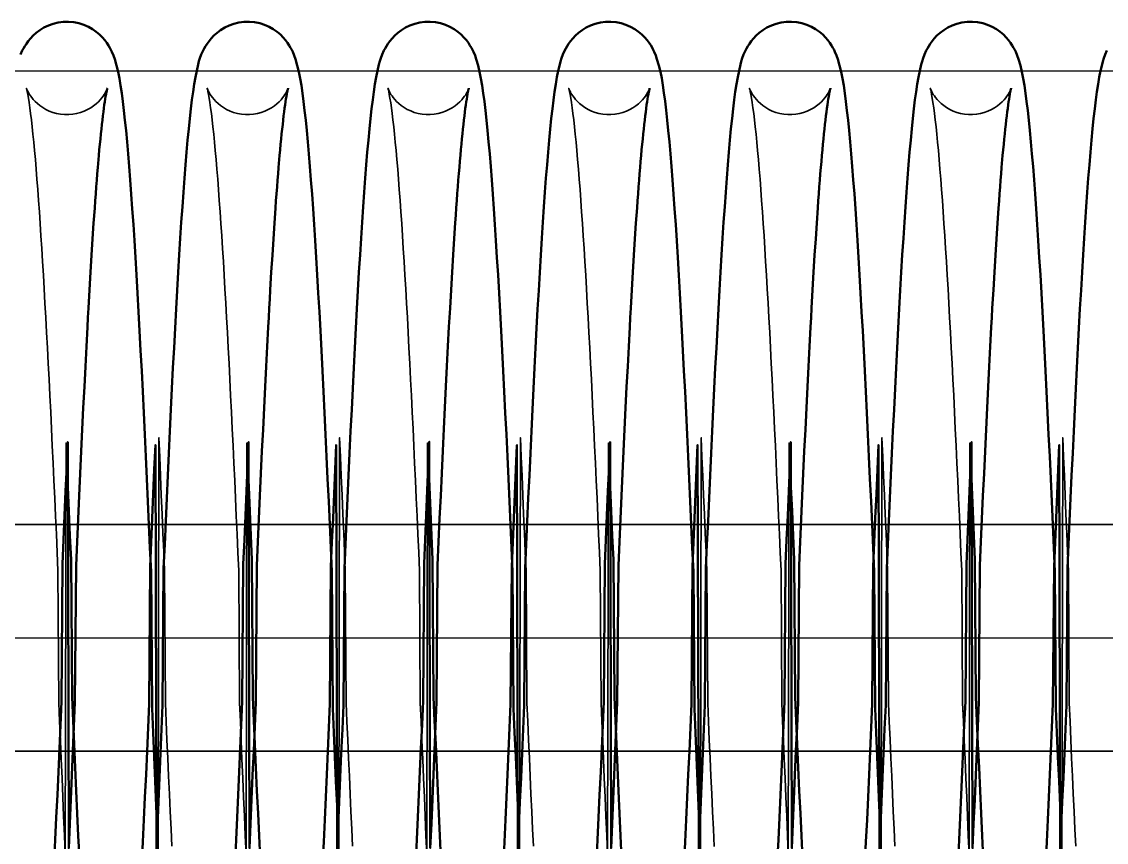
# Model space of a CAD drawing. Header units: millimetres. Extents: x 1448 to 104164, y -19509 to -89.
# Drawn here: x 59064.6 to 59160.3, y -3831.2 to -3758.8 of the extents above; entities that cross this region are included whole.
import ezdxf

# ---------------------------------------------------------------- set-up
doc = ezdxf.new("R2010")
doc.units = ezdxf.units.MM
doc.header["$LTSCALE"] = 60
doc.header["$MEASUREMENT"] = 0
doc.linetypes.add('CEN', pattern=[62, 60, -1, 0, -1])
doc.layers.get('0').update_dxf_attribs({"linetype": 'CONTINUOUS'})
doc.layers.add('cen', color=14, linetype='CONTINUOUS')
doc.layers.add('가려진 것(ISO)', color=7, linetype='CONTINUOUS', lineweight=35)
doc.layers.add('가시적인 것(ISO)', color=7, linetype='CONTINUOUS', lineweight=50)

# ---------------------------------------------------------------- blocks, each defined once
blk = doc.blocks.new('토션스프링 3')
at = {"layer": '가려진 것(ISO)', "flags": 128}
for points in [[(21461618.764, -50952857.63), (21461618.77, -50952857.647), (21461618.791, -50952857.704), (21461618.834, -50952857.807), (21461618.913, -50952857.966), (21461618.97, -50952858.07), (21461619.043, -50952858.191), (21461619.136, -50952858.328), (21461619.25, -50952858.48), (21461619.389, -50952858.646), (21461619.556, -50952858.822), (21461619.752, -50952859.003), (21461619.977, -50952859.182), (21461620.232, -50952859.355), (21461620.512, -50952859.514), (21461620.813, -50952859.654), (21461621.135, -50952859.77), (21461621.473, -50952859.86), (21461621.822, -50952859.922), (21461622.176, -50952859.952), (21461622.532, -50952859.949), (21461622.887, -50952859.915), (21461623.235, -50952859.851), (21461623.57, -50952859.758), (21461623.889, -50952859.638), (21461624.189, -50952859.495), (21461624.467, -50952859.334), (21461624.718, -50952859.161), (21461624.939, -50952858.981), (21461625.131, -50952858.801), (21461625.295, -50952858.625), (21461625.432, -50952858.459), (21461625.543, -50952858.309), (21461625.632, -50952858.174), (21461625.703, -50952858.056), (21461625.759, -50952857.954), (21461625.802, -50952857.869), (21461625.859, -50952857.742), (21461625.889, -50952857.667), (21461625.9, -50952857.633), (21461625.9, -50952857.635), (21461625.891, -50952857.667), (21461625.876, -50952857.726), (21461625.856, -50952857.808), (21461625.834, -50952857.911), (21461625.783, -50952858.173), (21461625.724, -50952858.505), (21461625.662, -50952858.901), (21461625.597, -50952859.352), (21461625.531, -50952859.857), (21461625.464, -50952860.413), (21461625.395, -50952861.021), (21461625.326, -50952861.678), (21461625.257, -50952862.381), (21461625.186, -50952863.131), (21461625.116, -50952863.924), (21461625.046, -50952864.759), (21461624.975, -50952865.637), (21461624.905, -50952866.559), (21461624.834, -50952867.522), (21461624.763, -50952868.527), (21461624.691, -50952869.571), (21461624.62, -50952870.652), (21461624.549, -50952871.77), (21461624.477, -50952872.923), (21461624.406, -50952874.109), (21461624.335, -50952875.328), (21461624.264, -50952876.578), (21461624.192, -50952877.861), (21461624.121, -50952879.178), (21461624.05, -50952880.526), (21461623.978, -50952881.903), (21461623.906, -50952883.309), (21461623.835, -50952884.741), (21461623.763, -50952886.197), (21461623.691, -50952887.677), (21461623.62, -50952889.177), (21461623.549, -50952890.697), (21461623.477, -50952892.234), (21461623.406, -50952893.791), (21461623.335, -50952895.368), (21461623.263, -50952896.964), (21461623.191, -50952898.577), (21461623.12, -50952900.205), (21461623.048, -50952911.846), (21461622.976, -50952913.499), (21461622.905, -50952915.16), (21461622.833, -50952916.829), (21461622.761, -50952918.502), (21461622.69, -50952920.179), (21461622.619, -50952921.858), (21461622.547, -50952923.543), (21461622.476, -50952925.233), (21461622.404, -50952888.925), (21461622.333, -50952890.618)], [(21461634.711, -50952857.63), (21461634.717, -50952857.647), (21461634.737, -50952857.704), (21461634.781, -50952857.807), (21461634.86, -50952857.966), (21461634.917, -50952858.07), (21461634.99, -50952858.191), (21461635.083, -50952858.328), (21461635.197, -50952858.48), (21461635.336, -50952858.647), (21461635.503, -50952858.823), (21461635.699, -50952859.003), (21461635.924, -50952859.182), (21461636.179, -50952859.355), (21461636.459, -50952859.514), (21461636.76, -50952859.654), (21461637.082, -50952859.77), (21461637.42, -50952859.86), (21461637.769, -50952859.922), (21461638.123, -50952859.952), (21461638.479, -50952859.949), (21461638.834, -50952859.915), (21461639.182, -50952859.851), (21461639.517, -50952859.758), (21461639.836, -50952859.638), (21461640.136, -50952859.494), (21461640.414, -50952859.334), (21461640.665, -50952859.161), (21461640.886, -50952858.981), (21461641.078, -50952858.8), (21461641.242, -50952858.625), (21461641.379, -50952858.459), (21461641.49, -50952858.309), (21461641.579, -50952858.174), (21461641.65, -50952858.056), (21461641.706, -50952857.954), (21461641.749, -50952857.869), (21461641.806, -50952857.742), (21461641.836, -50952857.667), (21461641.847, -50952857.633), (21461641.847, -50952857.635), (21461641.838, -50952857.667), (21461641.823, -50952857.726), (21461641.803, -50952857.808), (21461641.781, -50952857.911), (21461641.73, -50952858.173), (21461641.671, -50952858.505), (21461641.609, -50952858.901), (21461641.544, -50952859.352), (21461641.478, -50952859.857), (21461641.41, -50952860.414), (21461641.342, -50952861.021), (21461641.273, -50952861.678), (21461641.203, -50952862.381), (21461641.133, -50952863.131), (21461641.063, -50952863.924), (21461640.993, -50952864.759), (21461640.922, -50952865.637), (21461640.852, -50952866.559), (21461640.781, -50952867.523), (21461640.709, -50952868.527), (21461640.638, -50952869.571), (21461640.567, -50952870.652), (21461640.496, -50952871.77), (21461640.424, -50952872.923), (21461640.353, -50952874.109), (21461640.282, -50952875.328), (21461640.211, -50952876.578), (21461640.139, -50952877.861), (21461640.068, -50952879.178), (21461639.996, -50952880.526), (21461639.925, -50952881.903), (21461639.853, -50952883.309), (21461639.782, -50952884.741), (21461639.71, -50952886.198), (21461639.638, -50952887.677), (21461639.567, -50952889.177), (21461639.495, -50952890.697), (21461639.424, -50952892.234), (21461639.353, -50952893.791), (21461639.281, -50952895.368), (21461639.21, -50952896.964), (21461639.138, -50952898.577), (21461639.066, -50952900.205), (21461638.995, -50952911.847), (21461638.923, -50952913.499), (21461638.851, -50952915.16), (21461638.78, -50952916.829), (21461638.708, -50952918.502), (21461638.637, -50952920.179), (21461638.566, -50952921.858), (21461638.494, -50952923.543), (21461638.423, -50952925.233), (21461638.351, -50952888.925), (21461638.28, -50952890.618)], [(21461650.658, -50952857.63), (21461650.663, -50952857.647), (21461650.684, -50952857.704), (21461650.728, -50952857.807), (21461650.807, -50952857.966), (21461650.864, -50952858.07), (21461650.937, -50952858.191), (21461651.03, -50952858.328), (21461651.144, -50952858.481), (21461651.283, -50952858.647), (21461651.45, -50952858.823), (21461651.646, -50952859.003), (21461651.871, -50952859.182), (21461652.126, -50952859.355), (21461652.406, -50952859.514), (21461652.708, -50952859.654), (21461653.029, -50952859.77), (21461653.367, -50952859.86), (21461653.716, -50952859.922), (21461654.07, -50952859.952), (21461654.426, -50952859.949), (21461654.781, -50952859.915), (21461655.129, -50952859.851), (21461655.464, -50952859.758), (21461655.783, -50952859.638), (21461656.084, -50952859.494), (21461656.361, -50952859.333), (21461656.612, -50952859.16), (21461656.833, -50952858.981), (21461657.025, -50952858.8), (21461657.189, -50952858.624), (21461657.326, -50952858.459), (21461657.437, -50952858.309), (21461657.526, -50952858.174), (21461657.597, -50952858.056), (21461657.653, -50952857.954), (21461657.696, -50952857.869), (21461657.753, -50952857.742), (21461657.782, -50952857.667), (21461657.794, -50952857.633), (21461657.794, -50952857.635), (21461657.785, -50952857.667), (21461657.77, -50952857.726), (21461657.75, -50952857.808), (21461657.728, -50952857.911), (21461657.676, -50952858.173), (21461657.618, -50952858.505), (21461657.555, -50952858.901), (21461657.49, -50952859.352), (21461657.424, -50952859.857), (21461657.357, -50952860.414), (21461657.289, -50952861.021), (21461657.22, -50952861.678), (21461657.15, -50952862.381), (21461657.08, -50952863.131), (21461657.01, -50952863.924), (21461656.939, -50952864.759), (21461656.869, -50952865.637), (21461656.798, -50952866.559), (21461656.727, -50952867.523), (21461656.656, -50952868.527), (21461656.585, -50952869.571), (21461656.514, -50952870.652), (21461656.442, -50952871.77), (21461656.371, -50952872.923), (21461656.3, -50952874.109), (21461656.228, -50952875.328), (21461656.157, -50952876.578), (21461656.086, -50952877.861), (21461656.015, -50952879.178), (21461655.943, -50952880.526), (21461655.872, -50952881.904), (21461655.8, -50952883.309), (21461655.728, -50952884.741), (21461655.657, -50952886.198), (21461655.585, -50952887.677), (21461655.514, -50952889.177), (21461655.442, -50952890.697), (21461655.371, -50952892.234), (21461655.3, -50952893.79), (21461655.228, -50952895.368), (21461655.157, -50952896.964), (21461655.085, -50952898.577), (21461655.013, -50952900.205), (21461654.942, -50952911.847), (21461654.87, -50952913.499), (21461654.798, -50952915.16), (21461654.727, -50952916.828), (21461654.655, -50952918.502), (21461654.584, -50952920.179), (21461654.512, -50952921.858), (21461654.441, -50952923.543), (21461654.37, -50952925.233), (21461654.298, -50952888.925), (21461654.226, -50952890.618)], [(21461666.604, -50952857.63), (21461666.61, -50952857.647), (21461666.631, -50952857.704), (21461666.674, -50952857.809), (21461666.752, -50952857.972), (21461666.811, -50952858.076), (21461666.885, -50952858.196), (21461666.979, -50952858.332), (21461667.094, -50952858.484), (21461667.234, -50952858.651), (21461667.402, -50952858.828), (21461667.598, -50952859.008), (21461667.825, -50952859.187), (21461668.08, -50952859.359), (21461668.36, -50952859.518), (21461668.663, -50952859.658), (21461668.985, -50952859.773), (21461669.323, -50952859.862), (21461669.672, -50952859.923), (21461670.026, -50952859.952), (21461670.382, -50952859.949), (21461670.737, -50952859.914), (21461671.085, -50952859.849), (21461671.419, -50952859.755), (21461671.738, -50952859.634), (21461672.038, -50952859.49), (21461672.315, -50952859.329), (21461672.564, -50952859.156), (21461672.785, -50952858.976), (21461672.976, -50952858.796), (21461673.14, -50952858.62), (21461673.276, -50952858.455), (21461673.386, -50952858.305), (21461673.475, -50952858.171), (21461673.546, -50952858.053), (21461673.601, -50952857.952), (21461673.643, -50952857.867), (21461673.7, -50952857.741), (21461673.729, -50952857.666), (21461673.741, -50952857.633), (21461673.74, -50952857.635), (21461673.731, -50952857.668), (21461673.716, -50952857.727), (21461673.697, -50952857.809), (21461673.674, -50952857.912), (21461673.623, -50952858.175), (21461673.565, -50952858.507), (21461673.502, -50952858.903), (21461673.437, -50952859.355), (21461673.371, -50952859.859), (21461673.304, -50952860.416), (21461673.236, -50952861.024), (21461673.167, -50952861.681), (21461673.097, -50952862.385), (21461673.027, -50952863.134), (21461672.956, -50952863.927), (21461672.886, -50952864.763), (21461672.816, -50952865.641), (21461672.745, -50952866.563), (21461672.674, -50952867.527), (21461672.603, -50952868.531), (21461672.532, -50952869.575), (21461672.46, -50952870.656), (21461672.389, -50952871.774), (21461672.318, -50952872.927), (21461672.246, -50952874.113), (21461672.175, -50952875.332), (21461672.104, -50952876.581), (21461672.033, -50952877.865), (21461671.961, -50952879.182), (21461671.89, -50952880.53), (21461671.818, -50952881.907), (21461671.747, -50952883.313), (21461671.675, -50952884.745), (21461671.603, -50952886.201), (21461671.532, -50952887.68), (21461671.46, -50952889.18), (21461671.389, -50952890.699), (21461671.318, -50952892.236), (21461671.246, -50952893.793), (21461671.175, -50952895.37), (21461671.103, -50952896.967), (21461671.032, -50952898.58), (21461670.96, -50952900.208), (21461670.888, -50952911.849), (21461670.817, -50952913.501), (21461670.745, -50952915.162), (21461670.673, -50952916.83), (21461670.602, -50952918.503), (21461670.531, -50952920.179), (21461670.459, -50952921.858), (21461670.388, -50952923.543), (21461670.316, -50952925.233), (21461670.245, -50952888.925), (21461670.173, -50952890.619)], [(21461682.551, -50952857.63), (21461682.557, -50952857.647), (21461682.578, -50952857.704), (21461682.621, -50952857.807), (21461682.7, -50952857.966), (21461682.757, -50952858.07), (21461682.831, -50952858.191), (21461682.923, -50952858.328), (21461683.037, -50952858.48), (21461683.176, -50952858.646), (21461683.343, -50952858.822), (21461683.539, -50952859.003), (21461683.764, -50952859.182), (21461684.019, -50952859.354), (21461684.299, -50952859.514), (21461684.6, -50952859.654), (21461684.922, -50952859.77), (21461685.26, -50952859.86), (21461685.608, -50952859.921), (21461685.962, -50952859.952), (21461686.319, -50952859.949), (21461686.674, -50952859.915), (21461687.022, -50952859.851), (21461687.357, -50952859.758), (21461687.676, -50952859.638), (21461687.976, -50952859.495), (21461688.254, -50952859.334), (21461688.505, -50952859.161), (21461688.726, -50952858.981), (21461688.918, -50952858.801), (21461689.082, -50952858.625), (21461689.219, -50952858.459), (21461689.33, -50952858.309), (21461689.42, -50952858.174), (21461689.491, -50952858.056), (21461689.546, -50952857.954), (21461689.589, -50952857.869), (21461689.647, -50952857.742), (21461689.676, -50952857.667), (21461689.688, -50952857.633), (21461689.687, -50952857.635), (21461689.679, -50952857.667), (21461689.663, -50952857.726), (21461689.644, -50952857.808), (21461689.622, -50952857.911), (21461689.57, -50952858.173), (21461689.512, -50952858.505), (21461689.449, -50952858.9), (21461689.384, -50952859.352), (21461689.318, -50952859.856), (21461689.251, -50952860.413), (21461689.183, -50952861.021), (21461689.114, -50952861.677), (21461689.044, -50952862.381), (21461688.974, -50952863.131), (21461688.904, -50952863.924), (21461688.833, -50952864.759), (21461688.763, -50952865.637), (21461688.692, -50952866.559), (21461688.621, -50952867.522), (21461688.55, -50952868.526), (21461688.479, -50952869.57), (21461688.408, -50952870.652), (21461688.336, -50952871.77), (21461688.265, -50952872.923), (21461688.193, -50952874.11), (21461688.122, -50952875.328), (21461688.051, -50952876.578), (21461687.98, -50952877.861), (21461687.908, -50952879.178), (21461687.837, -50952880.525), (21461687.765, -50952881.903), (21461687.694, -50952883.309), (21461687.622, -50952884.741), (21461687.551, -50952886.197), (21461687.479, -50952887.677), (21461687.407, -50952889.177), (21461687.336, -50952890.697), (21461687.265, -50952892.235), (21461687.193, -50952893.791), (21461687.122, -50952895.368), (21461687.05, -50952896.964), (21461686.979, -50952898.577), (21461686.907, -50952900.205), (21461686.835, -50952911.846), (21461686.764, -50952913.499), (21461686.692, -50952915.16), (21461686.62, -50952916.829), (21461686.549, -50952918.503), (21461686.477, -50952920.18), (21461686.406, -50952921.859), (21461686.335, -50952923.544), (21461686.263, -50952925.233), (21461686.192, -50952888.925), (21461686.12, -50952890.618)], [(21461698.498, -50952857.63), (21461698.504, -50952857.647), (21461698.525, -50952857.704), (21461698.568, -50952857.807), (21461698.647, -50952857.966), (21461698.704, -50952858.07), (21461698.778, -50952858.191), (21461698.87, -50952858.328), (21461698.984, -50952858.48), (21461699.123, -50952858.646), (21461699.29, -50952858.822), (21461699.486, -50952859.003), (21461699.711, -50952859.182), (21461699.966, -50952859.354), (21461700.246, -50952859.514), (21461700.547, -50952859.654), (21461700.869, -50952859.77), (21461701.207, -50952859.86), (21461701.555, -50952859.921), (21461701.909, -50952859.952), (21461702.266, -50952859.949), (21461702.621, -50952859.915), (21461702.969, -50952859.851), (21461703.304, -50952859.758), (21461703.623, -50952859.638), (21461703.923, -50952859.495), (21461704.201, -50952859.334), (21461704.452, -50952859.161), (21461704.673, -50952858.981), (21461704.865, -50952858.801), (21461705.029, -50952858.625), (21461705.166, -50952858.459), (21461705.277, -50952858.309), (21461705.367, -50952858.174), (21461705.438, -50952858.056), (21461705.493, -50952857.954), (21461705.536, -50952857.869), (21461705.594, -50952857.742), (21461705.623, -50952857.667), (21461705.635, -50952857.633), (21461705.634, -50952857.635), (21461705.625, -50952857.667), (21461705.61, -50952857.726), (21461705.591, -50952857.808), (21461705.568, -50952857.911), (21461705.517, -50952858.173), (21461705.459, -50952858.505), (21461705.396, -50952858.9), (21461705.331, -50952859.352), (21461705.265, -50952859.856), (21461705.198, -50952860.413), (21461705.13, -50952861.021), (21461705.061, -50952861.677), (21461704.991, -50952862.381), (21461704.921, -50952863.131), (21461704.85, -50952863.924), (21461704.78, -50952864.759), (21461704.71, -50952865.637), (21461704.639, -50952866.559), (21461704.568, -50952867.522), (21461704.497, -50952868.527), (21461704.426, -50952869.57), (21461704.354, -50952870.652), (21461704.283, -50952871.77), (21461704.212, -50952872.923), (21461704.14, -50952874.109), (21461704.069, -50952875.328), (21461703.998, -50952876.578), (21461703.927, -50952877.861), (21461703.855, -50952879.178), (21461703.784, -50952880.525), (21461703.712, -50952881.903), (21461703.641, -50952883.309), (21461703.569, -50952884.741), (21461703.497, -50952886.197), (21461703.426, -50952887.677), (21461703.354, -50952889.177), (21461703.283, -50952890.697), (21461703.211, -50952892.235), (21461703.14, -50952893.791), (21461703.069, -50952895.368), (21461702.997, -50952896.964), (21461702.926, -50952898.577), (21461702.854, -50952900.205), (21461702.782, -50952911.846), (21461702.711, -50952913.499), (21461702.639, -50952915.16), (21461702.567, -50952916.829), (21461702.496, -50952918.503), (21461702.424, -50952920.18), (21461702.353, -50952921.859), (21461702.282, -50952923.544), (21461702.21, -50952925.233), (21461702.139, -50952888.925), (21461702.067, -50952890.618)], [(21461613.073, -50952924.51), (21461613.144, -50952922.988), (21461613.216, -50952921.449), (21461613.287, -50952919.893), (21461613.358, -50952918.32), (21461613.43, -50952916.728), (21461613.501, -50952915.118), (21461613.573, -50952913.493), (21461613.644, -50952911.853), (21461613.716, -50952900.202), (21461613.788, -50952898.54), (21461613.859, -50952896.871), (21461613.931, -50952895.196), (21461614.002, -50952893.516), (21461614.074, -50952891.835), (21461614.145, -50952890.153), (21461614.216, -50952888.469), (21461614.288, -50952924.781), (21461614.359, -50952923.091)], [(21461629.02, -50952924.51), (21461629.091, -50952922.988), (21461629.163, -50952921.448), (21461629.234, -50952919.892), (21461629.305, -50952918.32), (21461629.377, -50952916.728), (21461629.448, -50952915.118), (21461629.52, -50952913.493), (21461629.591, -50952911.853), (21461629.663, -50952900.202), (21461629.735, -50952898.541), (21461629.806, -50952896.871), (21461629.878, -50952895.196), (21461629.949, -50952893.516), (21461630.021, -50952891.834), (21461630.092, -50952890.152), (21461630.163, -50952888.468), (21461630.235, -50952924.78), (21461630.306, -50952923.091)], [(21461644.966, -50952924.525), (21461645.038, -50952923), (21461645.109, -50952921.456), (21461645.181, -50952919.893), (21461645.252, -50952918.315), (21461645.324, -50952916.723), (21461645.395, -50952915.118), (21461645.466, -50952913.499), (21461645.538, -50952911.865), (21461645.609, -50952900.217), (21461645.681, -50952898.557), (21461645.752, -50952896.888), (21461645.824, -50952895.21), (21461645.896, -50952893.527), (21461645.967, -50952891.839), (21461646.039, -50952890.15), (21461646.11, -50952888.461), (21461646.182, -50952924.774), (21461646.253, -50952923.091)], [(21461660.913, -50952924.509), (21461660.985, -50952922.988), (21461661.056, -50952921.45), (21461661.128, -50952919.894), (21461661.199, -50952918.321), (21461661.27, -50952916.728), (21461661.342, -50952915.118), (21461661.413, -50952913.491), (21461661.485, -50952911.852), (21461661.557, -50952900.2), (21461661.628, -50952898.539), (21461661.7, -50952896.87), (21461661.771, -50952895.196), (21461661.843, -50952893.517), (21461661.914, -50952891.837), (21461661.985, -50952890.156), (21461662.057, -50952888.47), (21461662.128, -50952924.781), (21461662.2, -50952923.091)], [(21461676.86, -50952924.509), (21461676.932, -50952922.988), (21461677.003, -50952921.449), (21461677.074, -50952919.894), (21461677.146, -50952918.321), (21461677.217, -50952916.728), (21461677.289, -50952915.118), (21461677.36, -50952913.492), (21461677.432, -50952911.852), (21461677.503, -50952900.201), (21461677.575, -50952898.539), (21461677.647, -50952896.87), (21461677.718, -50952895.196), (21461677.79, -50952893.517), (21461677.861, -50952891.836), (21461677.932, -50952890.155), (21461678.004, -50952888.47), (21461678.075, -50952924.781), (21461678.147, -50952923.091)], [(21461692.807, -50952924.51), (21461692.879, -50952922.988), (21461692.95, -50952921.449), (21461693.021, -50952919.894), (21461693.093, -50952918.321), (21461693.164, -50952916.728), (21461693.235, -50952915.118), (21461693.307, -50952913.492), (21461693.379, -50952911.852), (21461693.45, -50952900.201), (21461693.522, -50952898.539), (21461693.594, -50952896.87), (21461693.665, -50952895.196), (21461693.737, -50952893.517), (21461693.808, -50952891.836), (21461693.879, -50952890.155), (21461693.951, -50952888.47), (21461694.022, -50952924.781), (21461694.093, -50952923.091)]]:
    blk.add_lwpolyline(points, dxfattribs=at)
at = {"layer": '가시적인 것(ISO)', "flags": 128}
for points in [[(21461610.315, -50952854.311), (21461610.476, -50952854.656), (21461610.594, -50952854.968), (21461610.681, -50952855.255), (21461610.75, -50952855.53), (21461610.878, -50952856.08), (21461610.997, -50952856.658), (21461611.105, -50952857.275), (21461611.205, -50952857.939), (21461611.302, -50952858.66), (21461611.398, -50952859.447), (21461611.494, -50952860.302), (21461611.588, -50952861.223), (21461611.682, -50952862.209), (21461611.776, -50952863.26), (21461611.869, -50952864.373), (21461611.961, -50952865.549), (21461612.053, -50952866.786), (21461612.145, -50952868.082), (21461612.237, -50952869.438), (21461612.328, -50952870.856), (21461612.42, -50952872.334), (21461612.512, -50952873.869), (21461612.604, -50952875.458), (21461612.696, -50952877.098), (21461612.788, -50952878.787), (21461612.88, -50952880.52), (21461612.971, -50952882.295), (21461613.063, -50952884.111), (21461613.154, -50952885.971), (21461613.246, -50952887.873), (21461613.337, -50952889.813), (21461613.429, -50952891.788), (21461613.521, -50952893.794), (21461613.613, -50952895.826), (21461613.704, -50952897.882), (21461613.796, -50952899.957), (21461613.887, -50952912.049), (21461613.979, -50952914.161), (21461614.07, -50952916.293), (21461614.162, -50952918.44), (21461614.254, -50952920.598), (21461614.345, -50952922.763), (21461614.437, -50952924.93), (21461614.529, -50952889.095), (21461614.62, -50952891.255), (21461614.711, -50952893.406), (21461614.803, -50952895.552), (21461614.894, -50952897.692), (21461614.986, -50952899.822), (21461615.078, -50952911.938), (21461615.17, -50952914.035), (21461615.261, -50952916.11), (21461615.353, -50952918.159), (21461615.444, -50952920.177), (21461615.536, -50952922.161), (21461615.627, -50952924.116), (21461615.718, -50952926.04)], [(21461614.359, -50952923.091), (21461614.451, -50952920.927), (21461614.543, -50952918.768), (21461614.634, -50952916.618), (21461614.726, -50952914.48), (21461614.818, -50952912.36), (21461614.909, -50952900.26), (21461615.001, -50952898.186), (21461615.092, -50952896.131), (21461615.184, -50952894.098), (21461615.275, -50952892.09), (21461615.367, -50952890.111), (21461615.459, -50952888.164), (21461615.551, -50952886.253), (21461615.642, -50952884.382), (21461615.734, -50952882.555), (21461615.825, -50952880.774), (21461615.917, -50952879.039), (21461616.008, -50952877.347), (21461616.1, -50952875.701), (21461616.192, -50952874.105), (21461616.284, -50952872.561), (21461616.377, -50952871.071), (21461616.469, -50952869.639), (21461616.561, -50952868.267), (21461616.653, -50952866.958), (21461616.745, -50952865.715), (21461616.837, -50952864.533), (21461616.93, -50952863.413), (21461617.023, -50952862.357), (21461617.116, -50952861.365), (21461617.21, -50952860.439), (21461617.305, -50952859.579), (21461617.399, -50952858.788), (21461617.494, -50952858.059), (21461617.594, -50952857.385), (21461617.702, -50952856.758), (21461617.82, -50952856.17), (21461617.952, -50952855.614), (21461618.115, -50952855.055), (21461618.223, -50952854.754), (21461618.36, -50952854.424), (21461618.446, -50952854.245), (21461618.547, -50952854.052), (21461618.667, -50952853.846), (21461618.812, -50952853.624), (21461618.988, -50952853.389), (21461619.198, -50952853.143), (21461619.446, -50952852.894), (21461619.738, -50952852.647), (21461620.07, -50952852.413), (21461620.439, -50952852.204), (21461620.843, -50952852.028), (21461621.274, -50952851.891), (21461621.723, -50952851.799), (21461622.182, -50952851.758), (21461622.646, -50952851.767), (21461623.104, -50952851.826), (21461623.546, -50952851.934), (21461623.968, -50952852.086), (21461624.361, -50952852.276), (21461624.719, -50952852.494), (21461625.035, -50952852.733), (21461625.311, -50952852.981), (21461625.546, -50952853.23), (21461625.743, -50952853.472), (21461625.907, -50952853.704), (21461626.043, -50952853.92), (21461626.159, -50952854.122), (21461626.26, -50952854.311), (21461626.422, -50952854.657), (21461626.54, -50952854.968), (21461626.628, -50952855.256), (21461626.697, -50952855.53), (21461626.825, -50952856.08), (21461626.944, -50952856.658), (21461627.051, -50952857.275), (21461627.152, -50952857.939), (21461627.249, -50952858.66), (21461627.345, -50952859.447), (21461627.44, -50952860.302), (21461627.535, -50952861.223), (21461627.629, -50952862.209), (21461627.723, -50952863.26), (21461627.815, -50952864.373), (21461627.908, -50952865.549), (21461628, -50952866.786), (21461628.092, -50952868.082), (21461628.183, -50952869.438), (21461628.275, -50952870.856), (21461628.367, -50952872.334), (21461628.459, -50952873.869), (21461628.551, -50952875.458), (21461628.643, -50952877.098), (21461628.735, -50952878.786), (21461628.827, -50952880.52), (21461628.918, -50952882.295), (21461629.009, -50952884.111), (21461629.101, -50952885.97), (21461629.193, -50952887.872), (21461629.284, -50952889.813), (21461629.376, -50952891.788), (21461629.468, -50952893.793), (21461629.56, -50952895.826), (21461629.651, -50952897.882), (21461629.743, -50952899.957), (21461629.834, -50952912.049), (21461629.925, -50952914.161), (21461630.017, -50952916.293), (21461630.109, -50952918.44), (21461630.2, -50952920.598), (21461630.292, -50952922.762), (21461630.384, -50952924.93), (21461630.476, -50952889.095), (21461630.567, -50952891.255), (21461630.658, -50952893.406), (21461630.75, -50952895.552), (21461630.841, -50952897.692), (21461630.933, -50952899.822), (21461631.025, -50952911.937), (21461631.116, -50952914.035), (21461631.208, -50952916.11), (21461631.3, -50952918.159), (21461631.391, -50952920.177), (21461631.482, -50952922.162), (21461631.574, -50952924.116), (21461631.665, -50952926.04)], [(21461630.306, -50952923.091), (21461630.398, -50952920.927), (21461630.49, -50952918.768), (21461630.581, -50952916.618), (21461630.673, -50952914.48), (21461630.765, -50952912.359), (21461630.856, -50952900.26), (21461630.947, -50952898.185), (21461631.039, -50952896.131), (21461631.13, -50952894.098), (21461631.222, -50952892.09), (21461631.314, -50952890.111), (21461631.406, -50952888.164), (21461631.498, -50952886.253), (21461631.589, -50952884.382), (21461631.681, -50952882.554), (21461631.772, -50952880.774), (21461631.864, -50952879.038), (21461631.955, -50952877.347), (21461632.047, -50952875.701), (21461632.139, -50952874.105), (21461632.231, -50952872.561), (21461632.323, -50952871.071), (21461632.416, -50952869.639), (21461632.508, -50952868.267), (21461632.6, -50952866.958), (21461632.692, -50952865.714), (21461632.784, -50952864.532), (21461632.877, -50952863.413), (21461632.97, -50952862.357), (21461633.063, -50952861.365), (21461633.157, -50952860.438), (21461633.252, -50952859.578), (21461633.346, -50952858.786), (21461633.441, -50952858.058), (21461633.541, -50952857.384), (21461633.648, -50952856.758), (21461633.766, -50952856.171), (21461633.899, -50952855.614), (21461634.061, -50952855.055), (21461634.17, -50952854.753), (21461634.307, -50952854.424), (21461634.393, -50952854.244), (21461634.494, -50952854.052), (21461634.614, -50952853.846), (21461634.759, -50952853.624), (21461634.935, -50952853.388), (21461635.145, -50952853.143), (21461635.394, -50952852.893), (21461635.686, -50952852.646), (21461636.018, -50952852.413), (21461636.387, -50952852.204), (21461636.79, -50952852.028), (21461637.221, -50952851.891), (21461637.671, -50952851.799), (21461638.13, -50952851.758), (21461638.594, -50952851.767), (21461639.052, -50952851.827), (21461639.494, -50952851.934), (21461639.915, -50952852.086), (21461640.308, -50952852.276), (21461640.666, -50952852.495), (21461640.983, -50952852.733), (21461641.258, -50952852.982), (21461641.493, -50952853.231), (21461641.69, -50952853.473), (21461641.854, -50952853.704), (21461641.99, -50952853.921), (21461642.105, -50952854.122), (21461642.205, -50952854.311), (21461642.366, -50952854.657), (21461642.486, -50952854.969), (21461642.574, -50952855.256), (21461642.645, -50952855.531), (21461642.772, -50952856.079), (21461642.89, -50952856.658), (21461642.998, -50952857.275), (21461643.099, -50952857.939), (21461643.196, -50952858.661), (21461643.292, -50952859.447), (21461643.387, -50952860.301), (21461643.482, -50952861.222), (21461643.576, -50952862.209), (21461643.669, -50952863.259), (21461643.762, -50952864.373), (21461643.855, -50952865.549), (21461643.947, -50952866.785), (21461644.039, -50952868.082), (21461644.13, -50952869.438), (21461644.222, -50952870.856), (21461644.314, -50952872.334), (21461644.406, -50952873.869), (21461644.498, -50952875.458), (21461644.59, -50952877.098), (21461644.682, -50952878.786), (21461644.773, -50952880.52), (21461644.865, -50952882.295), (21461644.956, -50952884.111), (21461645.048, -50952885.97), (21461645.139, -50952887.872), (21461645.231, -50952889.812), (21461645.323, -50952891.787), (21461645.415, -50952893.793), (21461645.506, -50952895.826), (21461645.598, -50952897.882), (21461645.69, -50952899.957), (21461645.781, -50952912.049), (21461645.872, -50952914.161), (21461645.964, -50952916.293), (21461646.055, -50952918.439), (21461646.147, -50952920.597), (21461646.239, -50952922.762), (21461646.331, -50952924.929), (21461646.422, -50952889.095), (21461646.514, -50952891.255), (21461646.605, -50952893.406), (21461646.696, -50952895.552), (21461646.788, -50952897.691), (21461646.88, -50952899.821), (21461646.971, -50952911.937), (21461647.063, -50952914.035), (21461647.155, -50952916.11), (21461647.247, -50952918.159), (21461647.338, -50952920.177), (21461647.429, -50952922.162), (21461647.521, -50952924.116), (21461647.612, -50952926.039)], [(21461646.253, -50952923.091), (21461646.344, -50952920.936), (21461646.436, -50952918.782), (21461646.527, -50952916.634), (21461646.619, -50952914.497), (21461646.711, -50952912.373), (21461646.803, -50952900.267), (21461646.894, -50952898.183), (21461646.986, -50952896.125), (21461647.077, -50952894.098), (21461647.169, -50952892.098), (21461647.26, -50952890.124), (21461647.352, -50952888.181), (21461647.444, -50952886.27), (21461647.535, -50952884.397), (21461647.627, -50952882.564), (21461647.719, -50952880.776), (21461647.811, -50952879.035), (21461647.902, -50952877.345), (21461647.994, -50952875.707), (21461648.085, -50952874.116), (21461648.177, -50952872.576), (21461648.269, -50952871.088), (21461648.361, -50952869.656), (21461648.454, -50952868.281), (21461648.546, -50952866.965), (21461648.639, -50952865.712), (21461648.732, -50952864.524), (21461648.824, -50952863.402), (21461648.917, -50952862.349), (21461649.01, -50952861.361), (21461649.104, -50952860.436), (21461649.199, -50952859.575), (21461649.295, -50952858.777), (21461649.394, -50952858.041), (21461649.494, -50952857.367), (21461649.596, -50952856.751), (21461649.71, -50952856.173), (21461649.844, -50952855.614), (21461650.011, -50952855.051), (21461650.117, -50952854.751), (21461650.256, -50952854.421), (21461650.342, -50952854.241), (21461650.443, -50952854.048), (21461650.564, -50952853.841), (21461650.709, -50952853.62), (21461650.885, -50952853.385), (21461651.096, -50952853.138), (21461651.346, -50952852.888), (21461651.637, -50952852.642), (21461651.97, -50952852.41), (21461652.342, -50952852.201), (21461652.745, -50952852.024), (21461653.175, -50952851.889), (21461653.625, -50952851.799), (21461654.086, -50952851.757), (21461654.548, -50952851.767), (21461655.005, -50952851.828), (21461655.449, -50952851.937), (21461655.869, -50952852.088), (21461656.26, -50952852.279), (21461656.617, -50952852.5), (21461656.936, -50952852.74), (21461657.212, -50952852.989), (21461657.446, -50952853.237), (21461657.642, -50952853.48), (21461657.805, -50952853.71), (21461657.943, -50952853.925), (21461658.061, -50952854.127), (21461658.163, -50952854.315), (21461658.324, -50952854.66), (21461658.439, -50952854.971), (21461658.522, -50952855.259), (21461658.59, -50952855.534), (21461658.72, -50952856.086), (21461658.839, -50952856.665), (21461658.946, -50952857.281), (21461659.046, -50952857.945), (21461659.143, -50952858.667), (21461659.24, -50952859.455), (21461659.335, -50952860.31), (21461659.43, -50952861.232), (21461659.524, -50952862.218), (21461659.617, -50952863.269), (21461659.71, -50952864.383), (21461659.802, -50952865.559), (21461659.894, -50952866.795), (21461659.986, -50952868.092), (21461660.078, -50952869.448), (21461660.17, -50952870.867), (21461660.262, -50952872.346), (21461660.354, -50952873.881), (21461660.446, -50952875.47), (21461660.537, -50952877.11), (21461660.629, -50952878.798), (21461660.721, -50952880.531), (21461660.812, -50952882.307), (21461660.904, -50952884.122), (21461660.995, -50952885.983), (21461661.087, -50952887.885), (21461661.179, -50952889.826), (21461661.27, -50952891.801), (21461661.362, -50952893.806), (21461661.454, -50952895.838), (21461661.545, -50952897.894), (21461661.637, -50952899.968), (21461661.728, -50952912.06), (21461661.82, -50952914.173), (21461661.911, -50952916.305), (21461662.003, -50952918.452), (21461662.095, -50952920.609), (21461662.186, -50952922.774), (21461662.278, -50952924.94), (21461662.37, -50952889.105), (21461662.461, -50952891.264), (21461662.552, -50952893.414), (21461662.644, -50952895.561), (21461662.735, -50952897.701), (21461662.827, -50952899.831), (21461662.919, -50952911.946), (21461663.01, -50952914.044), (21461663.102, -50952916.118), (21461663.194, -50952918.166), (21461663.285, -50952920.184), (21461663.376, -50952922.167), (21461663.468, -50952924.122), (21461663.559, -50952926.046)], [(21461662.2, -50952923.091), (21461662.291, -50952920.927), (21461662.383, -50952918.767), (21461662.475, -50952916.617), (21461662.567, -50952914.48), (21461662.658, -50952912.361), (21461662.75, -50952900.263), (21461662.841, -50952898.188), (21461662.932, -50952896.133), (21461663.024, -50952894.099), (21461663.116, -50952892.09), (21461663.208, -50952890.11), (21461663.299, -50952888.163), (21461663.391, -50952886.253), (21461663.483, -50952884.382), (21461663.574, -50952882.556), (21461663.666, -50952880.777), (21461663.757, -50952879.04), (21461663.849, -50952877.347), (21461663.941, -50952875.701), (21461664.033, -50952874.105), (21461664.125, -50952872.56), (21461664.217, -50952871.071), (21461664.309, -50952869.639), (21461664.401, -50952868.268), (21461664.493, -50952866.96), (21461664.585, -50952865.717), (21461664.678, -50952864.535), (21461664.77, -50952863.415), (21461664.863, -50952862.358), (21461664.957, -50952861.367), (21461665.051, -50952860.441), (21461665.145, -50952859.582), (21461665.238, -50952858.792), (21461665.334, -50952858.062), (21461665.435, -50952857.386), (21461665.543, -50952856.758), (21461665.661, -50952856.17), (21461665.791, -50952855.615), (21461665.955, -50952855.056), (21461666.064, -50952854.754), (21461666.2, -50952854.425), (21461666.286, -50952854.246), (21461666.387, -50952854.053), (21461666.507, -50952853.847), (21461666.652, -50952853.626), (21461666.827, -50952853.39), (21461667.037, -50952853.145), (21461667.286, -50952852.895), (21461667.577, -50952852.648), (21461667.909, -50952852.415), (21461668.278, -50952852.205), (21461668.681, -50952852.029), (21461669.112, -50952851.892), (21461669.56, -50952851.8), (21461670.02, -50952851.758), (21461670.484, -50952851.767), (21461670.942, -50952851.826), (21461671.384, -50952851.933), (21461671.806, -50952852.085), (21461672.199, -50952852.275), (21461672.557, -50952852.493), (21461672.874, -50952852.731), (21461673.15, -50952852.98), (21461673.385, -50952853.229), (21461673.582, -50952853.471), (21461673.746, -50952853.702), (21461673.884, -50952853.918), (21461674.003, -50952854.12), (21461674.106, -50952854.309), (21461674.267, -50952854.655), (21461674.383, -50952854.966), (21461674.468, -50952855.254), (21461674.536, -50952855.529), (21461674.666, -50952856.08), (21461674.785, -50952856.659), (21461674.892, -50952857.275), (21461674.992, -50952857.939), (21461675.089, -50952858.66), (21461675.186, -50952859.448), (21461675.281, -50952860.303), (21461675.376, -50952861.224), (21461675.47, -50952862.21), (21461675.563, -50952863.26), (21461675.656, -50952864.374), (21461675.748, -50952865.549), (21461675.84, -50952866.786), (21461675.932, -50952868.082), (21461676.024, -50952869.438), (21461676.116, -50952870.857), (21461676.208, -50952872.335), (21461676.3, -50952873.87), (21461676.392, -50952875.459), (21461676.484, -50952877.099), (21461676.576, -50952878.787), (21461676.667, -50952880.52), (21461676.759, -50952882.295), (21461676.85, -50952884.111), (21461676.942, -50952885.971), (21461677.033, -50952887.873), (21461677.125, -50952889.814), (21461677.217, -50952891.789), (21461677.309, -50952893.794), (21461677.4, -50952895.827), (21461677.492, -50952897.882), (21461677.583, -50952899.957), (21461677.674, -50952912.049), (21461677.766, -50952914.162), (21461677.857, -50952916.294), (21461677.949, -50952918.441), (21461678.041, -50952920.599), (21461678.133, -50952922.763), (21461678.224, -50952924.93), (21461678.316, -50952889.096), (21461678.408, -50952891.255), (21461678.499, -50952893.405), (21461678.59, -50952895.552), (21461678.682, -50952897.692), (21461678.773, -50952899.822), (21461678.865, -50952911.938), (21461678.957, -50952914.036), (21461679.049, -50952916.111), (21461679.14, -50952918.159), (21461679.232, -50952920.177), (21461679.323, -50952922.161), (21461679.414, -50952924.116), (21461679.506, -50952926.04)], [(21461678.147, -50952923.091), (21461678.238, -50952920.927), (21461678.33, -50952918.767), (21461678.422, -50952916.617), (21461678.514, -50952914.48), (21461678.605, -50952912.36), (21461678.697, -50952900.262), (21461678.788, -50952898.188), (21461678.879, -50952896.132), (21461678.971, -50952894.099), (21461679.063, -50952892.09), (21461679.154, -50952890.11), (21461679.246, -50952888.163), (21461679.338, -50952886.253), (21461679.43, -50952884.382), (21461679.521, -50952882.556), (21461679.613, -50952880.776), (21461679.704, -50952879.04), (21461679.796, -50952877.347), (21461679.888, -50952875.701), (21461679.98, -50952874.105), (21461680.072, -50952872.56), (21461680.164, -50952871.071), (21461680.256, -50952869.639), (21461680.348, -50952868.268), (21461680.44, -50952866.96), (21461680.532, -50952865.716), (21461680.624, -50952864.534), (21461680.717, -50952863.415), (21461680.81, -50952862.358), (21461680.903, -50952861.366), (21461680.998, -50952860.44), (21461681.092, -50952859.582), (21461681.185, -50952858.791), (21461681.281, -50952858.061), (21461681.381, -50952857.386), (21461681.489, -50952856.758), (21461681.607, -50952856.17), (21461681.738, -50952855.615), (21461681.902, -50952855.056), (21461682.011, -50952854.754), (21461682.147, -50952854.425), (21461682.233, -50952854.245), (21461682.334, -50952854.053), (21461682.454, -50952853.847), (21461682.599, -50952853.625), (21461682.774, -50952853.39), (21461682.984, -50952853.145), (21461683.233, -50952852.895), (21461683.524, -50952852.648), (21461683.856, -50952852.414), (21461684.225, -50952852.205), (21461684.628, -50952852.029), (21461685.059, -50952851.892), (21461685.508, -50952851.8), (21461685.967, -50952851.758), (21461686.431, -50952851.767), (21461686.889, -50952851.826), (21461687.332, -50952851.933), (21461687.753, -50952852.085), (21461688.147, -50952852.275), (21461688.504, -50952852.493), (21461688.821, -50952852.731), (21461689.097, -50952852.98), (21461689.332, -50952853.229), (21461689.529, -50952853.471), (21461689.693, -50952853.703), (21461689.831, -50952853.918), (21461689.95, -50952854.12), (21461690.052, -50952854.309), (21461690.213, -50952854.655), (21461690.33, -50952854.966), (21461690.415, -50952855.254), (21461690.483, -50952855.529), (21461690.613, -50952856.08), (21461690.732, -50952856.659), (21461690.839, -50952857.275), (21461690.939, -50952857.939), (21461691.036, -50952858.66), (21461691.132, -50952859.448), (21461691.228, -50952860.302), (21461691.323, -50952861.224), (21461691.417, -50952862.21), (21461691.51, -50952863.26), (21461691.603, -50952864.374), (21461691.695, -50952865.549), (21461691.787, -50952866.786), (21461691.879, -50952868.082), (21461691.971, -50952869.438), (21461692.063, -50952870.856), (21461692.155, -50952872.335), (21461692.247, -50952873.87), (21461692.339, -50952875.459), (21461692.431, -50952877.099), (21461692.522, -50952878.787), (21461692.614, -50952880.52), (21461692.706, -50952882.295), (21461692.797, -50952884.111), (21461692.888, -50952885.971), (21461692.98, -50952887.873), (21461693.072, -50952889.814), (21461693.164, -50952891.789), (21461693.255, -50952893.794), (21461693.347, -50952895.827), (21461693.439, -50952897.882), (21461693.53, -50952899.957), (21461693.621, -50952912.049), (21461693.713, -50952914.162), (21461693.804, -50952916.294), (21461693.896, -50952918.441), (21461693.988, -50952920.599), (21461694.08, -50952922.763), (21461694.171, -50952924.93), (21461694.263, -50952889.096), (21461694.354, -50952891.255), (21461694.446, -50952893.405), (21461694.537, -50952895.552), (21461694.629, -50952897.692), (21461694.72, -50952899.822), (21461694.812, -50952911.938), (21461694.904, -50952914.036), (21461694.996, -50952916.111), (21461695.087, -50952918.159), (21461695.179, -50952920.177), (21461695.27, -50952922.161), (21461695.361, -50952924.116), (21461695.453, -50952926.04)], [(21461694.093, -50952923.091), (21461694.185, -50952920.927), (21461694.277, -50952918.768), (21461694.369, -50952916.617), (21461694.46, -50952914.48), (21461694.552, -50952912.36), (21461694.643, -50952900.262), (21461694.735, -50952898.187), (21461694.826, -50952896.132), (21461694.918, -50952894.098), (21461695.01, -50952892.09), (21461695.101, -50952890.11), (21461695.193, -50952888.163), (21461695.285, -50952886.253), (21461695.377, -50952884.382), (21461695.468, -50952882.556), (21461695.559, -50952880.776), (21461695.651, -50952879.04), (21461695.743, -50952877.347), (21461695.835, -50952875.701), (21461695.927, -50952874.105), (21461696.019, -50952872.56), (21461696.111, -50952871.071), (21461696.203, -50952869.639), (21461696.295, -50952868.268), (21461696.387, -50952866.96), (21461696.479, -50952865.716), (21461696.571, -50952864.534), (21461696.664, -50952863.414), (21461696.757, -50952862.358), (21461696.85, -50952861.366), (21461696.944, -50952860.44), (21461697.039, -50952859.581), (21461697.132, -50952858.79), (21461697.228, -50952858.061), (21461697.328, -50952857.386), (21461697.436, -50952856.758), (21461697.554, -50952856.17), (21461697.685, -50952855.615), (21461697.849, -50952855.056), (21461697.957, -50952854.754), (21461698.094, -50952854.425), (21461698.179, -50952854.245), (21461698.28, -50952854.053), (21461698.401, -50952853.847), (21461698.546, -50952853.625), (21461698.721, -50952853.389), (21461698.931, -50952853.144), (21461699.18, -50952852.895), (21461699.471, -50952852.648), (21461699.803, -50952852.414), (21461700.172, -50952852.205), (21461700.575, -50952852.029), (21461701.006, -50952851.891), (21461701.455, -50952851.799), (21461701.915, -50952851.758), (21461702.378, -50952851.767), (21461702.837, -50952851.826), (21461703.279, -50952851.933), (21461703.7, -50952852.086), (21461704.094, -50952852.275), (21461704.451, -50952852.493), (21461704.768, -50952852.732), (21461705.044, -50952852.98), (21461705.279, -50952853.229), (21461705.476, -50952853.472), (21461705.64, -50952853.703), (21461705.777, -50952853.919), (21461705.896, -50952854.121), (21461705.998, -50952854.31), (21461706.16, -50952854.655)], [(21461622.333, -50952890.618), (21461622.241, -50952892.783), (21461622.149, -50952894.942), (21461622.058, -50952897.09), (21461621.966, -50952899.224), (21461621.874, -50952911.339), (21461621.783, -50952913.433), (21461621.692, -50952915.51), (21461621.6, -50952917.568), (21461621.509, -50952919.604), (21461621.417, -50952921.613), (21461621.325, -50952923.593), (21461621.233, -50952925.538)], [(21461638.28, -50952890.618), (21461638.188, -50952892.783), (21461638.096, -50952894.942), (21461638.004, -50952897.09), (21461637.913, -50952899.224), (21461637.821, -50952911.339), (21461637.73, -50952913.433), (21461637.639, -50952915.51), (21461637.547, -50952917.568), (21461637.455, -50952919.604), (21461637.364, -50952921.613), (21461637.272, -50952923.593), (21461637.18, -50952925.538)], [(21461623.448, -50952925.881), (21461623.356, -50952923.941), (21461623.265, -50952921.967), (21461623.173, -50952919.964), (21461623.081, -50952917.936), (21461622.99, -50952915.885), (21461622.899, -50952913.815), (21461622.807, -50952911.721), (21461622.716, -50952899.605), (21461622.624, -50952897.471), (21461622.532, -50952895.323), (21461622.441, -50952893.166), (21461622.349, -50952891.003), (21461622.257, -50952888.839), (21461622.166, -50952924.678), (21461622.075, -50952922.523), (21461621.983, -50952920.37), (21461621.892, -50952918.22), (21461621.8, -50952916.077), (21461621.708, -50952913.946), (21461621.617, -50952911.829), (21461621.525, -50952899.733), (21461621.433, -50952897.659), (21461621.342, -50952895.614), (21461621.251, -50952893.6), (21461621.159, -50952891.613), (21461621.068, -50952889.655), (21461620.976, -50952887.728), (21461620.884, -50952885.836), (21461620.793, -50952883.983), (21461620.701, -50952882.173), (21461620.61, -50952880.41), (21461620.518, -50952878.696), (21461620.473, -50952877.859), (21461620.427, -50952877.036), (21461620.336, -50952875.426), (21461620.245, -50952873.867), (21461620.153, -50952872.361), (21461620.062, -50952870.912), (21461619.971, -50952869.522), (21461619.879, -50952868.195), (21461619.834, -50952867.556), (21461619.789, -50952866.933), (21461619.743, -50952866.328), (21461619.698, -50952865.74), (21461619.653, -50952865.17), (21461619.608, -50952864.618), (21461619.517, -50952863.562), (21461619.471, -50952863.06), (21461619.425, -50952862.575), (21461619.38, -50952862.108), (21461619.334, -50952861.66), (21461619.289, -50952861.232), (21461619.244, -50952860.823), (21461619.2, -50952860.435), (21461619.156, -50952860.069), (21461619.113, -50952859.724), (21461619.072, -50952859.402), (21461619.031, -50952859.103), (21461618.991, -50952858.828), (21461618.952, -50952858.578), (21461618.915, -50952858.352), (21461618.879, -50952858.152), (21461618.845, -50952857.978), (21461618.814, -50952857.834), (21461618.788, -50952857.724), (21461618.77, -50952857.654), (21461618.764, -50952857.63)], [(21461654.226, -50952890.618), (21461654.135, -50952892.783), (21461654.043, -50952894.942), (21461653.951, -50952897.09), (21461653.86, -50952899.224), (21461653.768, -50952911.339), (21461653.677, -50952913.432), (21461653.586, -50952915.51), (21461653.494, -50952917.568), (21461653.402, -50952919.604), (21461653.311, -50952921.614), (21461653.219, -50952923.593), (21461653.127, -50952925.538)], [(21461639.395, -50952925.881), (21461639.303, -50952923.94), (21461639.212, -50952921.967), (21461639.12, -50952919.964), (21461639.028, -50952917.935), (21461638.937, -50952915.885), (21461638.846, -50952913.815), (21461638.754, -50952911.721), (21461638.663, -50952899.604), (21461638.571, -50952897.47), (21461638.479, -50952895.322), (21461638.387, -50952893.165), (21461638.296, -50952891.002), (21461638.204, -50952888.839), (21461638.113, -50952924.678), (21461638.022, -50952922.523), (21461637.93, -50952920.37), (21461637.839, -50952918.22), (21461637.747, -50952916.077), (21461637.655, -50952913.945), (21461637.563, -50952911.829), (21461637.472, -50952899.732), (21461637.38, -50952897.659), (21461637.289, -50952895.614), (21461637.198, -50952893.6), (21461637.106, -50952891.613), (21461637.015, -50952889.654), (21461636.923, -50952887.727), (21461636.831, -50952885.835), (21461636.74, -50952883.982), (21461636.648, -50952882.173), (21461636.556, -50952880.409), (21461636.465, -50952878.696), (21461636.42, -50952877.859), (21461636.374, -50952877.036), (21461636.283, -50952875.426), (21461636.192, -50952873.866), (21461636.1, -50952872.361), (21461636.009, -50952870.911), (21461635.917, -50952869.521), (21461635.826, -50952868.194), (21461635.781, -50952867.555), (21461635.735, -50952866.933), (21461635.69, -50952866.327), (21461635.645, -50952865.739), (21461635.6, -50952865.17), (21461635.555, -50952864.617), (21461635.509, -50952864.082), (21461635.464, -50952863.562), (21461635.418, -50952863.059), (21461635.372, -50952862.574), (21461635.326, -50952862.108), (21461635.281, -50952861.66), (21461635.236, -50952861.232), (21461635.191, -50952860.823), (21461635.147, -50952860.436), (21461635.103, -50952860.069), (21461635.061, -50952859.725), (21461635.019, -50952859.403), (21461634.978, -50952859.104), (21461634.938, -50952858.829), (21461634.899, -50952858.578), (21461634.862, -50952858.352), (21461634.826, -50952858.152), (21461634.792, -50952857.978), (21461634.761, -50952857.833), (21461634.735, -50952857.724), (21461634.717, -50952857.654), (21461634.711, -50952857.63)], [(21461670.173, -50952890.619), (21461670.081, -50952892.783), (21461669.99, -50952894.942), (21461669.898, -50952897.09), (21461669.806, -50952899.224), (21461669.715, -50952911.338), (21461669.624, -50952913.432), (21461669.532, -50952915.51), (21461669.441, -50952917.568), (21461669.349, -50952919.604), (21461669.257, -50952921.614), (21461669.166, -50952923.593), (21461669.074, -50952925.539)], [(21461655.342, -50952925.88), (21461655.25, -50952923.939), (21461655.158, -50952921.966), (21461655.067, -50952919.963), (21461654.975, -50952917.935), (21461654.884, -50952915.885), (21461654.792, -50952913.815), (21461654.701, -50952911.72), (21461654.609, -50952899.603), (21461654.518, -50952897.469), (21461654.426, -50952895.321), (21461654.334, -50952893.164), (21461654.243, -50952891.001), (21461654.151, -50952888.838), (21461654.06, -50952924.678), (21461653.968, -50952922.523), (21461653.877, -50952920.369), (21461653.785, -50952918.219), (21461653.694, -50952916.076), (21461653.602, -50952913.944), (21461653.51, -50952911.827), (21461653.419, -50952899.731), (21461653.327, -50952897.658), (21461653.236, -50952895.613), (21461653.144, -50952893.6), (21461653.053, -50952891.612), (21461652.961, -50952889.653), (21461652.87, -50952887.726), (21461652.778, -50952885.834), (21461652.686, -50952883.981), (21461652.595, -50952882.171), (21461652.503, -50952880.408), (21461652.412, -50952878.695), (21461652.366, -50952877.859), (21461652.321, -50952877.036), (21461652.23, -50952875.425), (21461652.138, -50952873.866), (21461652.047, -50952872.36), (21461651.955, -50952870.91), (21461651.864, -50952869.52), (21461651.773, -50952868.193), (21461651.728, -50952867.554), (21461651.682, -50952866.932), (21461651.637, -50952866.327), (21461651.592, -50952865.739), (21461651.547, -50952865.169), (21461651.501, -50952864.617), (21461651.456, -50952864.081), (21461651.41, -50952863.561), (21461651.365, -50952863.059), (21461651.319, -50952862.574), (21461651.273, -50952862.107), (21461651.228, -50952861.66), (21461651.183, -50952861.231), (21461651.138, -50952860.823), (21461651.094, -50952860.436), (21461651.05, -50952860.069), (21461651.008, -50952859.725), (21461650.966, -50952859.403), (21461650.925, -50952859.104), (21461650.885, -50952858.829), (21461650.846, -50952858.578), (21461650.809, -50952858.352), (21461650.773, -50952858.152), (21461650.739, -50952857.977), (21461650.707, -50952857.833), (21461650.681, -50952857.724), (21461650.664, -50952857.654), (21461650.658, -50952857.63)], [(21461686.12, -50952890.618), (21461686.028, -50952892.783), (21461685.937, -50952894.941), (21461685.845, -50952897.09), (21461685.753, -50952899.224), (21461685.662, -50952911.34), (21461685.571, -50952913.433), (21461685.479, -50952915.51), (21461685.388, -50952917.568), (21461685.296, -50952919.603), (21461685.204, -50952921.613), (21461685.113, -50952923.592), (21461685.021, -50952925.537)], [(21461671.287, -50952925.842), (21461671.195, -50952923.904), (21461671.104, -50952921.936), (21461671.012, -50952919.94), (21461670.921, -50952917.918), (21461670.83, -50952915.866), (21461670.738, -50952913.786), (21461670.646, -50952911.684), (21461670.555, -50952899.564), (21461670.463, -50952897.428), (21461670.371, -50952895.282), (21461670.28, -50952893.13), (21461670.188, -50952890.975), (21461670.097, -50952888.82), (21461670.006, -50952924.659), (21461669.914, -50952922.497), (21461669.822, -50952920.336), (21461669.731, -50952918.181), (21461669.639, -50952916.036), (21461669.547, -50952913.906), (21461669.456, -50952911.794), (21461669.364, -50952899.705), (21461669.273, -50952897.641), (21461669.182, -50952895.598), (21461669.09, -50952893.577), (21461668.998, -50952891.584), (21461668.907, -50952889.62), (21461668.815, -50952887.691), (21461668.723, -50952885.801), (21461668.632, -50952883.952), (21461668.541, -50952882.149), (21461668.449, -50952880.394), (21461668.358, -50952878.684), (21461668.267, -50952877.019), (21461668.175, -50952875.404), (21461668.084, -50952873.841), (21461667.992, -50952872.334), (21461667.901, -50952870.885), (21461667.81, -50952869.498), (21461667.764, -50952868.829), (21461667.719, -50952868.177), (21461667.674, -50952867.541), (21461667.628, -50952866.922), (21461667.583, -50952866.318), (21461667.537, -50952865.731), (21461667.492, -50952865.159), (21461667.446, -50952864.605), (21461667.401, -50952864.067), (21461667.356, -50952863.547), (21461667.31, -50952863.046), (21461667.265, -50952862.562), (21461667.221, -50952862.098), (21461667.176, -50952861.652), (21461667.132, -50952861.227), (21461667.088, -50952860.821), (21461667.044, -50952860.436), (21461667.001, -50952860.072), (21461666.959, -50952859.729), (21461666.917, -50952859.409), (21461666.875, -50952859.11), (21461666.834, -50952858.833), (21461666.793, -50952858.578), (21461666.753, -50952858.348), (21461666.716, -50952858.145), (21461666.683, -50952857.972), (21461666.653, -50952857.831), (21461666.629, -50952857.725), (21461666.612, -50952857.655), (21461666.604, -50952857.63)], [(21461702.067, -50952890.618), (21461701.975, -50952892.783), (21461701.883, -50952894.942), (21461701.792, -50952897.09), (21461701.7, -50952899.224), (21461701.609, -50952911.34), (21461701.517, -50952913.433), (21461701.426, -50952915.51), (21461701.335, -50952917.568), (21461701.243, -50952919.604), (21461701.151, -50952921.613), (21461701.059, -50952923.592), (21461700.968, -50952925.538)], [(21461687.236, -50952925.883), (21461687.144, -50952923.943), (21461687.052, -50952921.969), (21461686.96, -50952919.966), (21461686.869, -50952917.937), (21461686.777, -50952915.885), (21461686.686, -50952913.815), (21461686.595, -50952911.722), (21461686.503, -50952899.607), (21461686.412, -50952897.473), (21461686.32, -50952895.325), (21461686.228, -50952893.168), (21461686.136, -50952891.005), (21461686.045, -50952888.841), (21461685.953, -50952924.679), (21461685.862, -50952922.523), (21461685.771, -50952920.372), (21461685.679, -50952918.222), (21461685.588, -50952916.08), (21461685.496, -50952913.949), (21461685.404, -50952911.832), (21461685.312, -50952899.735), (21461685.221, -50952897.661), (21461685.129, -50952895.615), (21461685.038, -50952893.6), (21461684.947, -50952891.615), (21461684.855, -50952889.657), (21461684.764, -50952887.73), (21461684.672, -50952885.839), (21461684.58, -50952883.986), (21461684.489, -50952882.176), (21461684.397, -50952880.412), (21461684.306, -50952878.697), (21461684.26, -50952877.86), (21461684.215, -50952877.037), (21461684.169, -50952876.226), (21461684.124, -50952875.427), (21461684.032, -50952873.869), (21461683.941, -50952872.363), (21461683.849, -50952870.914), (21461683.758, -50952869.524), (21461683.667, -50952868.197), (21461683.621, -50952867.558), (21461683.576, -50952866.935), (21461683.531, -50952866.329), (21461683.485, -50952865.741), (21461683.44, -50952865.171), (21461683.395, -50952864.618), (21461683.305, -50952863.564), (21461683.259, -50952863.061), (21461683.213, -50952862.576), (21461683.167, -50952862.109), (21461683.121, -50952861.661), (21461683.076, -50952861.232), (21461683.031, -50952860.823), (21461682.987, -50952860.435), (21461682.943, -50952860.068), (21461682.9, -50952859.723), (21461682.858, -50952859.401), (21461682.817, -50952859.102), (21461682.777, -50952858.827), (21461682.739, -50952858.576), (21461682.702, -50952858.351), (21461682.667, -50952858.151), (21461682.633, -50952857.978), (21461682.602, -50952857.834), (21461682.576, -50952857.724), (21461682.558, -50952857.654), (21461682.551, -50952857.63)], [(21461703.183, -50952925.883), (21461703.091, -50952923.942), (21461702.999, -50952921.969), (21461702.907, -50952919.965), (21461702.816, -50952917.936), (21461702.724, -50952915.885), (21461702.633, -50952913.815), (21461702.542, -50952911.722), (21461702.45, -50952899.606), (21461702.358, -50952897.472), (21461702.267, -50952895.325), (21461702.175, -50952893.168), (21461702.083, -50952891.005), (21461701.992, -50952888.84), (21461701.9, -50952924.678), (21461701.809, -50952922.523), (21461701.718, -50952920.371), (21461701.626, -50952918.222), (21461701.534, -50952916.079), (21461701.443, -50952913.948), (21461701.351, -50952911.832), (21461701.259, -50952899.735), (21461701.168, -50952897.661), (21461701.076, -50952895.615), (21461700.985, -50952893.6), (21461700.894, -50952891.614), (21461700.802, -50952889.656), (21461700.711, -50952887.73), (21461700.619, -50952885.838), (21461700.527, -50952883.985), (21461700.435, -50952882.175), (21461700.344, -50952880.411), (21461700.253, -50952878.697), (21461700.207, -50952877.86), (21461700.162, -50952877.036), (21461700.07, -50952875.427), (21461699.979, -50952873.868), (21461699.888, -50952872.363), (21461699.796, -50952870.914), (21461699.705, -50952869.524), (21461699.614, -50952868.196), (21461699.568, -50952867.557), (21461699.523, -50952866.934), (21461699.477, -50952866.329), (21461699.432, -50952865.741), (21461699.387, -50952865.17), (21461699.342, -50952864.618), (21461699.251, -50952863.564), (21461699.206, -50952863.061), (21461699.16, -50952862.576), (21461699.114, -50952862.109), (21461699.068, -50952861.661), (21461699.023, -50952861.232), (21461698.978, -50952860.823), (21461698.934, -50952860.435), (21461698.89, -50952860.068), (21461698.847, -50952859.723), (21461698.805, -50952859.401), (21461698.764, -50952859.102), (21461698.724, -50952858.827), (21461698.686, -50952858.576), (21461698.649, -50952858.351), (21461698.613, -50952858.151), (21461698.58, -50952857.978), (21461698.548, -50952857.834), (21461698.522, -50952857.724), (21461698.505, -50952857.654), (21461698.498, -50952857.63)]]:
    blk.add_lwpolyline(points, dxfattribs=at)
blk = doc.blocks.new('토션스프링1234')
blk.add_blockref('토션스프링 3', (188.103, -4314.906))

msp = doc.modelspace()

# ---------------------------------------------------------------- linework, layer by layer
at = {"color": 3}
for p, q in [((51099.315, -3763.182), (60099.315, -3763.182)), ((60262.447, -3803.182), (55643.159, -3803.182)), ((56302.408, -3803.182), (60424.26, -3803.182)), ((58795.98, -3803.182), (59909.128, -3803.182)), ((60262.447, -3823.182), (55643.159, -3823.182)), ((56302.408, -3823.182), (60424.26, -3823.182)), ((58795.98, -3823.182), (59909.128, -3823.182))]:
    msp.add_line(p, q, dxfattribs=at)
at = {"layer": 'cen', "linetype": 'CEN'}
msp.add_line((50869.315, -3813.182), (60474.26, -3813.182), dxfattribs=at)

# ---------------------------------------------------------------- block references
at = {"xscale": -1}
msp.add_blockref('토션스프링1234', (21520958.734, 50953407.828), dxfattribs=at)

doc.saveas('drawing.dxf')
